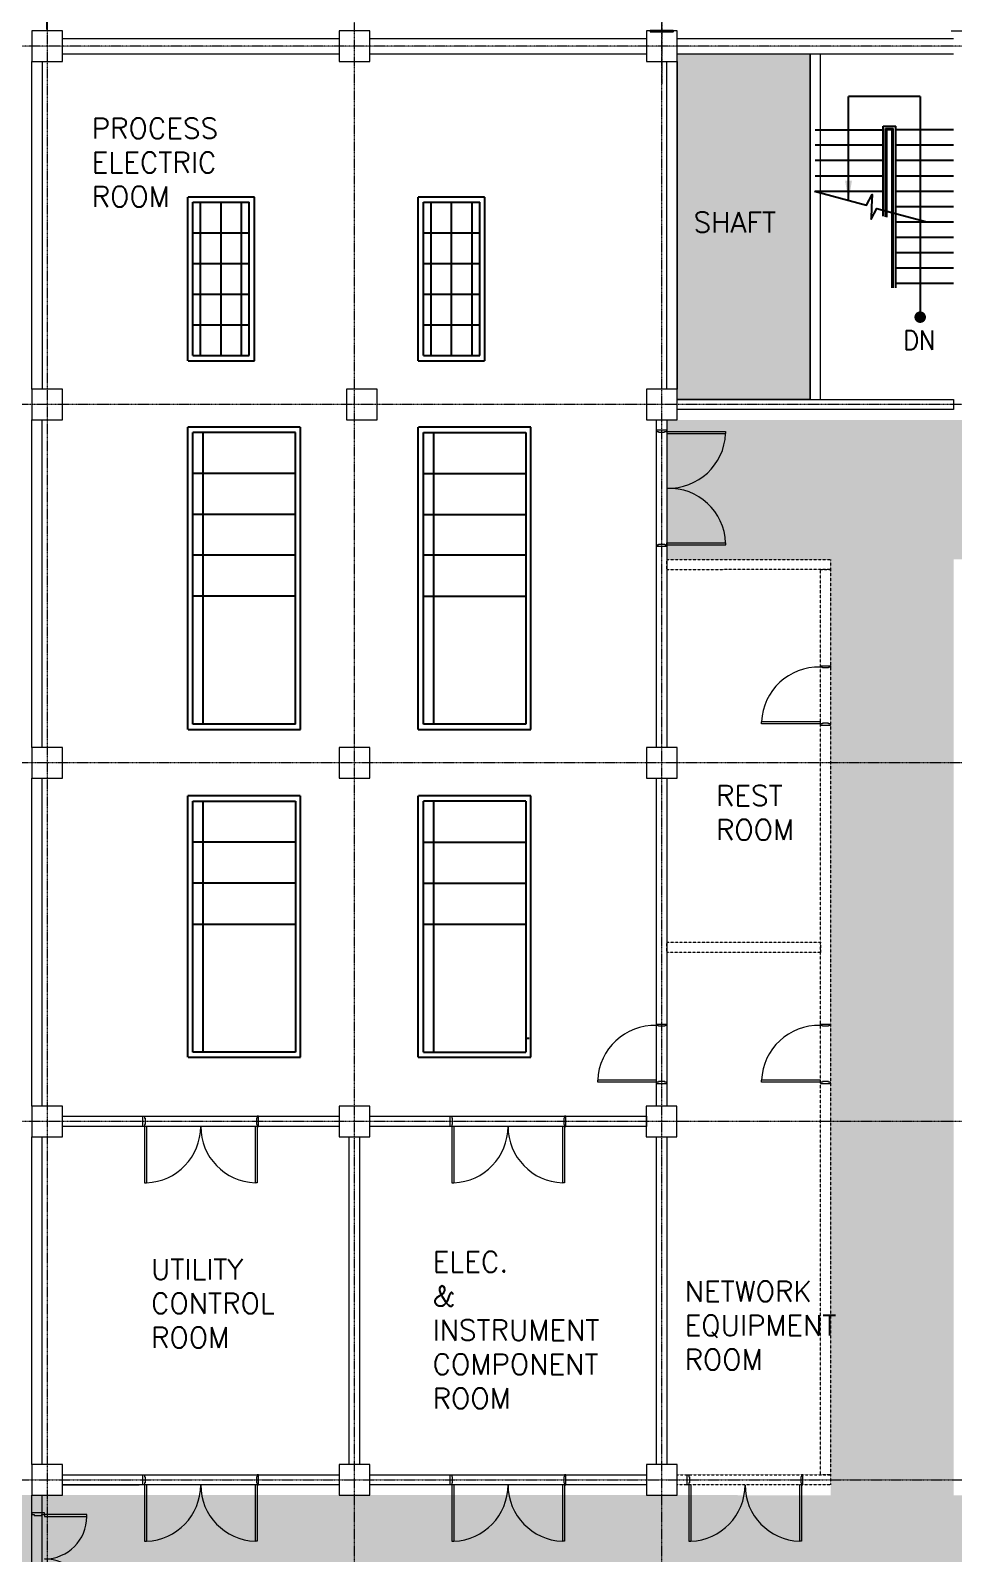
# Model space of a CAD drawing. Extents: x -59767 to 1106559, y -1290 to 1129522.
# Drawn here: x 122534 to 140556, y 438853 to 468598 of the extents above; entities that cross this region are included whole.
import ezdxf

# ---------------------------------------------------------------- set-up
doc = ezdxf.new("R2010")
doc.units = 0
for name, pattern in [('CENTER', [2, 1.25, -0.25, 0.25, -0.25]), ('DASH1', [4.5, 3, -1.5]), ('HIDDEN', [0.375, 0.25, -0.125])]:
    doc.linetypes.add(name, pattern=pattern)
doc.layers.get('0').update_dxf_attribs({"linetype": 'CONTINUOUS', "lineweight": 9})
doc.layers.get('Defpoints').update_dxf_attribs({"linetype": 'CONTINUOUS', "lineweight": 9})
for name, color, linetype in [('1', 2, 'CONTINUOUS'), ('CY', 4, 'CONTINUOUS'), ('E1', 1, 'CONTINUOUS'), ('E4', 4, 'CONTINUOUS'), ('HATCH', 6, 'CONTINUOUS')]:
    doc.layers.add(name, color=color, linetype=linetype)
for name, color, linetype, lineweight in [('CENTER', 1, 'CENTER', 9), ('COL', 4, 'CONTINUOUS', 5), ('COLUMN', 2, 'CONTINUOUS', 9), ('DOOR', 4, 'CONTINUOUS', 9), ('DRY WALL', 254, 'HIDDEN', 9), ('TEXT', 3, 'CONTINUOUS', 9), ('WALL', 7, 'CONTINUOUS', 9), ('WALL_200', 3, 'CONTINUOUS', 9), ('WALL_300', 7, 'CONTINUOUS', 9), ('가는선', 1, 'CONTINUOUS', 9), ('중간선', 5, 'CONTINUOUS', 9), ('중심선', 1, 'CENTER', 9), ('치수선', 6, 'CONTINUOUS', 9)]:
    doc.layers.add(name, color=color, linetype=linetype, lineweight=lineweight)
doc.styles.add('ROMANS', font='romans.shx', dxfattribs={"bigfont": 'whgtxt.shx'})
doc.styles.get("Standard").update_dxf_attribs({"font": 'romans.shx', "bigfont": 'whtgtxt.shx'})
doc.dimstyles.new('ISO-25', dxfattribs={"dimscale": 200, "dimtxt": 3, "dimasz": 2.5, "dimexe": 1.25, "dimexo": 0.625, "dimtad": 1, "dimdec": 0, "dimdsep": 46, "dimtxsty": 'Standard', "dimcen": 2.5, "dimadec": 0, "dimazin": 0, "dimtp": 0.1, "dimtm": 0.1, "dimtfac": 0.6, "dimtdec": 0, "dimtmove": 0, "dimatfit": 3, "dimfxl": 1, "dimtvp": 1, "dimtolj": 1, "dimarcsym": 0})

# ---------------------------------------------------------------- blocks, each defined once
blk = doc.blocks.new('column600')
at = {"layer": 'COLUMN', "linetype": 'Continuous'}
blk.add_lwpolyline([(-300, -300), (300, -300), (300, 300), (-300, 300)], close=True, dxfattribs=at)
blk = doc.blocks.new('DOOR1800')
at = {"layer": 'DOOR', "color": 7}
for points in [[(35, 950), (35, 125), (75, 125), (75, 950), (35, 950)], [(1725, 950), (1725, 125), (1765, 125), (1765, 950), (1725, 950)]]:
    blk.add_lwpolyline(points, dxfattribs=at)
for points in [[(0, 125), (0, -125), (35, -125), (35, -75), (50, -75), (50, 75), (35, 75), (35, 125)], [(1800, 125), (1800, -125), (1765, -125), (1765, -75), (1750, -75), (1750, 75), (1765, 75), (1765, 125)]]:
    blk.add_lwpolyline(points, close=True, dxfattribs=at)
for centre, start, end in [((75, 125), 0, 90), ((1725, 125), 90, 180)]:
    blk.add_arc(centre, 825, start, end, dxfattribs=at)
blk = doc.blocks.new('*D272')
at = {"layer": 'Defpoints', "color": 0}
for p in [(122860, 472785), (122210, 468493), (122860, 468493)]:
    blk.add_point(p, dxfattribs=at)
at = {"layer": '치수선', "color": 0, "lineweight": -2}
for p, q in [((122210, 468618), (122210, 473035)), ((122860, 468618), (122860, 473035)), ((121710, 472785), (121210, 472785)), ((122210, 472785), (122860, 472785)), ((123360, 472785), (125622, 472785))]:
    blk.add_line(p, q, dxfattribs=at)
at = {"layer": '치수선', "color": 0}
for points in [[(121710, 472701), (121710, 472868), (122210, 472785)], [(123360, 472868), (123360, 472701), (122860, 472785)]]:
    blk.add_solid(points, dxfattribs=at)
at = {"layer": '치수선', "color": 0, "insert": (124741, 473210), "char_height": 600, "attachment_point": 5}
blk.add_mtext('\\A1;650', dxfattribs=at)
blk = doc.blocks.new('ARR')
blk.add_solid([(3, -0.5), (3, 0.5), (0, 0)])

msp = doc.modelspace()

# ---------------------------------------------------------------- hatches: boundary and pattern name
at = {"layer": 'CENTER', "linetype": 'CENTER'}
h = msp.add_hatch(dxfattribs=at)
h.set_pattern_fill('ANGLE', color=256, scale=10)
h.set_pattern_definition([(0, (1.36, -149386.23), (0, 69.85), [50.8, -19.05]), (90, (1.36, -149386.23), (-69.85, 4e-15), [50.8, -19.05])])
h.paths.add_polyline_path([(135159.6, 468142.8), (135159.6, 461392.8), (137756.9, 461392.8), (137756.9, 468142.8)])
at = {"layer": '중간선', "transparency": 33554585}
h = msp.add_hatch(dxfattribs=at)
h.set_pattern_fill('DOTS', color=6, scale=100)
h.set_pattern_definition([(0, (-153659.02, 0), (79.375, 158.75), [0, -158.75])])
h.paths.add_polyline_path([(62206.8, 437492.8), (147155.5, 437492.8), (147155.5, 431342.8), (135156.3, 431342.8), (135155.8, 408342.9), (110306.8, 408342.9), (110306.8, 413342.8), (42731.8, 413342.8), (42731.8, 411042.9), (107706.8, 411042.9), (107706.8, 405943.1), (137455.8, 405943.1), (137455.8, 425942.8), (149156.8, 425942.8), (149156.8, 437492.8), (154558.2, 437492.8), (154558.2, 439992.8), (140556.3, 439992.8), (140556.3, 447592.8), (140556.8, 447592.8), (140556.8, 458268.2), (152605.7, 458268.2), (152607, 460992.8), (134958.2, 460992.8), (134958.2, 458267.7), (138156.7, 458267.7), (138156.7, 453992.8), (138156.7, 449230.7), (138156.7, 449192.8), (138156.7, 439992.8), (62200.3, 439993.6)])

# ---------------------------------------------------------------- linework, layer by layer
at = {"layer": '1'}
msp.add_line((132268.6, 448909.5), (132228.6, 448909.5), dxfattribs=at)
at = {"layer": 'CENTER', "linetype": 'CENTER'}
msp.add_line((134858.2, 472408.4), (134858.2, 467554.3), dxfattribs=at)
at = {"layer": 'COL', "color": 2, "linetype": 'Continuous'}
msp.add_line((140508.2, 468592.8), (141208.2, 468592.8), dxfattribs=at)
at = {"layer": 'CY', "ltscale": 0.5}
msp.add_lwpolyline([(134633.2, 468577.8), (135083.2, 468577.8), (135083.2, 468592.8), (134633.2, 468592.8), (134633.2, 468577.8)], dxfattribs=at)
at = {"layer": 'DRY WALL', "linetype": 'HIDDEN', "lineweight": 9, "ltscale": 0.5}
for points in [[(134958.2, 458266.8), (138156.7, 458268.6), (138156.7, 458068.6), (134958.2, 458066.8)], [(138156.7, 458068.6), (138156.7, 440392.8), (137956.7, 440392.8), (137956.7, 458068.6)], [(134958.2, 450792.8), (137956.7, 450792.8), (137956.7, 450592.8), (134958.2, 450592.8)], [(135158.2, 440392.8), (138156.7, 440392.8), (138156.7, 440192.9), (135158.2, 440192.8)]]:
    msp.add_lwpolyline(points, close=True, dxfattribs=at)
at = {"layer": 'E1', "linetype": 'DASH1'}
for p, q in [((125606.3, 465347.4), (126906.3, 465347.4)), ((125606.3, 462147.4), (125606.3, 465347.4)), ((126906.3, 462147.4), (126906.3, 465347.4)), ((130106.3, 465347.4), (131406.3, 465347.4)), ((130106.3, 462147.4), (130106.3, 465347.4)), ((131406.3, 462147.4), (131406.3, 465347.4)), ((125606.3, 462147.4), (126906.3, 462147.4)), ((130106.3, 462147.4), (131406.3, 462147.4)), ((127806.3, 460847.4), (125606.3, 460847.4)), ((125606.3, 454947.4), (125606.3, 460847.4)), ((127806.3, 454947.4), (127806.3, 460847.4)), ((132306.3, 460847.4), (130106.3, 460847.4)), ((130106.3, 454947.4), (130106.3, 460847.4)), ((132306.3, 454947.4), (132306.3, 460847.4)), ((125606.3, 454947.4), (127806.3, 454947.4)), ((130106.3, 454947.4), (132306.3, 454947.4)), ((127806.3, 453647.4), (125606.3, 453647.4)), ((125606.3, 448547.4), (125606.3, 453647.4)), ((127806.3, 448547.4), (127806.3, 453647.4)), ((132306.3, 453647.4), (130106.3, 453647.4)), ((130106.3, 448547.4), (130106.3, 453647.4)), ((132306.3, 448547.4), (132306.3, 453647.4)), ((125606.3, 448547.4), (127806.3, 448547.4)), ((130106.3, 448547.4), (132306.3, 448547.4))]:
    msp.add_line(p, q, dxfattribs=at)
at = {"layer": 'E4', "ltscale": 0.5}
for p, q in [((125706.3, 465247.4), (126806.3, 465247.4)), ((125706.3, 462247.4), (125706.3, 465247.4)), ((125856.3, 462247.4), (125856.3, 465247.4)), ((126256.3, 462247.4), (126256.3, 465247.4)), ((126656.3, 462247.4), (126656.3, 465247.4)), ((126806.3, 462247.4), (126806.3, 465247.4)), ((130206.3, 465247.4), (131306.3, 465247.4)), ((130206.3, 462247.4), (130206.3, 465247.4)), ((130356.3, 462247.4), (130356.3, 465247.4)), ((130756.3, 462247.4), (130756.3, 465247.4)), ((131156.3, 462247.4), (131156.3, 465247.4)), ((131306.3, 462247.4), (131306.3, 465247.4)), ((125706.3, 464647.4), (126806.3, 464647.4)), ((130206.3, 464647.4), (131306.3, 464647.4)), ((125706.3, 464047.4), (126806.3, 464047.4)), ((130206.3, 464047.4), (131306.3, 464047.4)), ((125706.3, 463447.4), (126806.3, 463447.4)), ((130206.3, 463447.4), (131306.3, 463447.4)), ((125706.3, 462847.4), (126806.3, 462847.4)), ((130206.3, 462847.4), (131306.3, 462847.4)), ((125706.3, 462247.4), (126806.3, 462247.4)), ((130206.3, 462247.4), (131306.3, 462247.4)), ((127706.3, 460747.4), (125706.3, 460747.4)), ((125706.3, 455047.4), (125706.3, 460747.4)), ((125906.3, 455047.4), (125906.3, 460747.4)), ((127706.3, 455047.4), (127706.3, 460747.4)), ((130206.3, 460747.4), (132206.3, 460747.4)), ((130206.3, 455047.4), (130206.3, 460747.4)), ((130406.3, 455047.4), (130406.3, 460747.4)), ((132206.3, 460747.4), (132206.3, 455047.4)), ((127706.3, 459947.4), (125706.3, 459947.4)), ((130206.3, 459947.4), (132206.3, 459947.4)), ((127706.3, 459147.4), (125706.3, 459147.4)), ((130206.3, 459147.4), (132206.3, 459147.4)), ((127706.3, 458347.4), (125706.3, 458347.4)), ((132206.3, 458347.4), (130206.3, 458347.4)), ((127706.3, 457547.4), (125706.3, 457547.4)), ((130206.3, 457547.4), (132206.3, 457547.4)), ((127706.3, 455047.4), (125706.3, 455047.4)), ((132206.3, 455047.4), (130206.3, 455047.4)), ((125706.3, 448647.4), (125706.3, 453547.4)), ((125706.3, 453547.4), (127706.3, 453547.4)), ((125906.3, 448647.4), (125906.3, 453547.4)), ((127706.3, 453547.4), (127706.3, 448647.4)), ((130206.3, 448647.4), (130206.3, 453547.4)), ((132206.3, 453547.4), (130206.3, 453547.4)), ((130406.3, 448647.4), (130406.3, 453547.4)), ((132206.3, 453547.4), (132206.3, 448647.4)), ((127706.3, 452747.4), (125706.3, 452747.4)), ((130206.3, 452747.4), (132206.3, 452747.4)), ((127706.3, 451947.4), (125706.3, 451947.4)), ((130206.3, 451947.4), (132206.3, 451947.4)), ((125706.3, 451147.4), (127706.3, 451147.4)), ((130206.3, 451147.4), (132206.3, 451147.4)), ((127706.3, 448647.4), (125706.3, 448647.4)), ((130206.3, 448647.4), (132206.3, 448647.4))]:
    msp.add_line(p, q, dxfattribs=at)
at = {"layer": 'HATCH', "color": 7}
for p, q in [((138505.5, 465264.5), (138505.5, 467305.2)), ((139905.5, 467305.2), (138505.5, 467305.2)), ((139905.5, 467305.2), (139905.5, 462998.9)), ((139180.5, 464968.8), (139180.5, 466730.2)), ((139180.5, 466730.2), (139430.5, 466730.2)), ((139430.5, 463572.1), (139430.5, 466730.2)), ((137855.5, 466655.2), (139180.5, 466655.2)), ((139230.5, 464955.4), (139230.5, 466680.2)), ((139230.5, 466680.2), (139380.5, 466680.2)), ((139230.5, 466655.2), (139255.5, 466655.2)), ((139255.5, 464948.7), (139255.5, 466655.2)), ((139380.5, 466655.2), (139255.5, 466655.2)), ((139355.5, 463572.1), (139355.5, 466655.2)), ((139380.5, 463572.1), (139380.5, 466680.2)), ((140555.5, 466655.2), (139430.5, 466655.2)), ((139180.5, 466355.2), (137855.5, 466355.2)), ((139255.5, 466355.2), (139230.5, 466355.2)), ((139380.5, 466355.2), (139355.5, 466355.2)), ((140555.5, 466355.2), (139430.5, 466355.2)), ((139180.5, 466055.2), (137855.5, 466055.2)), ((140555.5, 466055.2), (139430.5, 466055.2)), ((139180.5, 465755.2), (137855.5, 465755.2)), ((140555.5, 465755.2), (139430.5, 465755.2)), ((139180.5, 465455.2), (137855.5, 465455.2)), ((140555.5, 465455.2), (139430.5, 465455.2)), ((140555.5, 465155.2), (139430.5, 465155.2)), ((140555.5, 464855.2), (139430.5, 464855.2)), ((140555.5, 464555.2), (139430.5, 464555.2)), ((140555.5, 464255.2), (139430.5, 464255.2)), ((140555.5, 463955.2), (139430.5, 463955.2)), ((140555.5, 463655.2), (139430.5, 463655.2))]:
    msp.add_line(p, q, dxfattribs=at)
msp.add_lwpolyline([(137839, 465459.9), (138855.4, 465187.6), (138965.7, 465395.4), (138955.6, 465155.2), (138945.5, 464914.9), (139055.8, 465122.7), (140011.7, 464866.6)], dxfattribs=at)
at = {"layer": 'HATCH', "color": 7, "const_width": 112.5}
msp.add_lwpolyline([(139961.7, 462998.9, -1), (139849.2, 462998.9, -1)], format="xyb", close=True, dxfattribs=at)
at = {"layer": 'WALL', "color": 0}
for p, q in [((134935.9, 460792.8), (134775.9, 460792.8)), ((134955.9, 460764.8), (136105.9, 460764.8)), ((134955.9, 460764.8), (134955.9, 460724.8)), ((136105.9, 460764.8), (136105.9, 460724.8)), ((134955.9, 460724.8), (136105.9, 460724.8)), ((134937.6, 458522.6), (134777.6, 458522.6)), ((134957.6, 458590.6), (136107.6, 458590.6)), ((134957.6, 458550.6), (134957.6, 458590.6)), ((134957.6, 458550.6), (136107.6, 458550.6)), ((136107.6, 458550.6), (136107.6, 458590.6)), ((137976.7, 456192.4), (138136.7, 456192.4)), ((137956.7, 455097.4), (136806.7, 455097.4)), ((136806.7, 455057.4), (136806.7, 455097.4)), ((137956.7, 455057.4), (136806.7, 455057.4)), ((137956.7, 455057.4), (137956.7, 455097.4)), ((137976.7, 455029.4), (138136.7, 455029.4)), ((134778.2, 449192.8), (134938.2, 449192.8)), ((137976.7, 449192.8), (138136.7, 449192.8)), ((134758.2, 448097.8), (133608.2, 448097.8)), ((133608.2, 448057.8), (133608.2, 448097.8)), ((134758.2, 448057.8), (133608.2, 448057.8)), ((134758.2, 448057.8), (134758.2, 448097.8)), ((134778.2, 448029.8), (134938.2, 448029.8)), ((137956.7, 448097.8), (136806.7, 448097.8)), ((136806.7, 448057.8), (136806.7, 448097.8)), ((137956.7, 448057.8), (136806.7, 448057.8)), ((137956.7, 448057.8), (137956.7, 448097.8)), ((137976.7, 448029.8), (138136.7, 448029.8)), ((124730, 447212.8), (124730, 447372.8)), ((126986, 447212.8), (126986, 447372.8)), ((130730.2, 447212.8), (130730.2, 447372.8)), ((132986.2, 447212.8), (132986.2, 447372.8)), ((124758, 447192.8), (124758, 446092.8)), ((124798, 447192.8), (124758, 447192.8)), ((124798, 447192.8), (124798, 446092.8)), ((126918, 447192.8), (126918, 446092.8)), ((126958, 447192.8), (126918, 447192.8)), ((126958, 447192.8), (126958, 446092.8)), ((130758.2, 447192.8), (130758.2, 446092.8)), ((130798.2, 447192.8), (130758.2, 447192.8)), ((130798.2, 447192.8), (130798.2, 446092.8)), ((132918.2, 447192.8), (132918.2, 446092.8)), ((132958.2, 447192.8), (132918.2, 447192.8)), ((132958.2, 447192.8), (132958.2, 446092.8)), ((124758, 446092.8), (124798, 446092.8)), ((126958, 446092.8), (126918, 446092.8)), ((130758.2, 446092.8), (130798.2, 446092.8)), ((132958.2, 446092.8), (132918.2, 446092.8)), ((124730.2, 440212.8), (124730.2, 440372.8)), ((126986.2, 440212.8), (126986.2, 440372.8)), ((130730.2, 440212.8), (130730.2, 440372.8)), ((132986.2, 440212.8), (132986.2, 440372.8)), ((135358.2, 440212.8), (135358.2, 440372.8)), ((137614.2, 440212.8), (137614.2, 440372.8)), ((124758.2, 440192.8), (124758.2, 439092.8)), ((124798.2, 440192.8), (124758.2, 440192.8)), ((124798.2, 440192.8), (124798.2, 439092.8)), ((126918.2, 440192.8), (126918.2, 439092.8)), ((126958.2, 440192.8), (126918.2, 440192.8)), ((126958.2, 440192.8), (126958.2, 439092.8)), ((130758.2, 440192.8), (130758.2, 439092.8)), ((130798.2, 440192.8), (130758.2, 440192.8)), ((130798.2, 440192.8), (130798.2, 439092.8)), ((132918.2, 440192.8), (132918.2, 439092.8)), ((132958.2, 440192.8), (132918.2, 440192.8)), ((132958.2, 440192.8), (132958.2, 439092.8)), ((135386.2, 440192.8), (135386.2, 439092.8)), ((135426.2, 440192.8), (135386.2, 440192.8)), ((135426.2, 440192.8), (135426.2, 439092.8)), ((137546.2, 440192.8), (137546.2, 439092.8)), ((137586.2, 440192.8), (137546.2, 440192.8)), ((137586.2, 440192.8), (137586.2, 439092.8)), ((124758.2, 439092.8), (124798.2, 439092.8)), ((126958.2, 439092.8), (126918.2, 439092.8)), ((130758.2, 439092.8), (130798.2, 439092.8)), ((132958.2, 439092.8), (132918.2, 439092.8)), ((135386.2, 439092.8), (135426.2, 439092.8)), ((137586.2, 439092.8), (137546.2, 439092.8))]:
    msp.add_line(p, q, dxfattribs=at)
for points in [[(134955.9, 460792.8), (134755.9, 460792.8), (134755.9, 460764.8), (134795.9, 460764.8), (134795.9, 460752.8), (134915.9, 460752.8), (134915.9, 460764.8), (134955.9, 460764.8)], [(134957.6, 458522.6), (134757.6, 458522.6), (134757.6, 458550.6), (134797.6, 458550.6), (134797.6, 458562.6), (134917.6, 458562.6), (134917.6, 458550.6), (134957.6, 458550.6)], [(137956.7, 456192.4), (138156.7, 456192.4), (138156.7, 456164.4), (138116.7, 456164.4), (138116.7, 456152.4), (137996.7, 456152.4), (137996.7, 456164.4), (137956.7, 456164.4)], [(137956.7, 455029.4), (138156.7, 455029.4), (138156.7, 455057.4), (138116.7, 455057.4), (138116.7, 455069.4), (137996.7, 455069.4), (137996.7, 455057.4), (137956.7, 455057.4)], [(134758.2, 449192.8), (134958.2, 449192.8), (134958.2, 449164.8), (134918.2, 449164.8), (134918.2, 449152.8), (134798.2, 449152.8), (134798.2, 449164.8), (134758.2, 449164.8)], [(137956.7, 449192.8), (138156.7, 449192.8), (138156.7, 449164.8), (138116.7, 449164.8), (138116.7, 449152.8), (137996.7, 449152.8), (137996.7, 449164.8), (137956.7, 449164.8)], [(134758.2, 448029.8), (134958.2, 448029.8), (134958.2, 448057.8), (134918.2, 448057.8), (134918.2, 448069.8), (134798.2, 448069.8), (134798.2, 448057.8), (134758.2, 448057.8)], [(137956.7, 448029.8), (138156.7, 448029.8), (138156.7, 448057.8), (138116.7, 448057.8), (138116.7, 448069.8), (137996.7, 448069.8), (137996.7, 448057.8), (137956.7, 448057.8)], [(124730, 447192.8), (124730, 447392.8), (124758, 447392.8), (124758, 447352.8), (124770, 447352.8), (124770, 447232.8), (124758, 447232.8), (124758, 447192.8)], [(126986, 447192.8), (126986, 447392.8), (126958, 447392.8), (126958, 447352.8), (126946, 447352.8), (126946, 447232.8), (126958, 447232.8), (126958, 447192.8)], [(130730.2, 447192.8), (130730.2, 447392.8), (130758.2, 447392.8), (130758.2, 447352.8), (130770.2, 447352.8), (130770.2, 447232.8), (130758.2, 447232.8), (130758.2, 447192.8)], [(132986.2, 447192.8), (132986.2, 447392.8), (132958.2, 447392.8), (132958.2, 447352.8), (132946.2, 447352.8), (132946.2, 447232.8), (132958.2, 447232.8), (132958.2, 447192.8)], [(124730.2, 440192.8), (124730.2, 440392.8), (124758.2, 440392.8), (124758.2, 440352.8), (124770.2, 440352.8), (124770.2, 440232.8), (124758.2, 440232.8), (124758.2, 440192.8)], [(126986.2, 440192.8), (126986.2, 440392.8), (126958.2, 440392.8), (126958.2, 440352.8), (126946.2, 440352.8), (126946.2, 440232.8), (126958.2, 440232.8), (126958.2, 440192.8)], [(130730.2, 440192.8), (130730.2, 440392.8), (130758.2, 440392.8), (130758.2, 440352.8), (130770.2, 440352.8), (130770.2, 440232.8), (130758.2, 440232.8), (130758.2, 440192.8)], [(132986.2, 440192.8), (132986.2, 440392.8), (132958.2, 440392.8), (132958.2, 440352.8), (132946.2, 440352.8), (132946.2, 440232.8), (132958.2, 440232.8), (132958.2, 440192.8)], [(135358.2, 440192.8), (135358.2, 440392.8), (135386.2, 440392.8), (135386.2, 440352.8), (135398.2, 440352.8), (135398.2, 440232.8), (135386.2, 440232.8), (135386.2, 440192.8)], [(137614.2, 440192.8), (137614.2, 440392.8), (137586.2, 440392.8), (137586.2, 440352.8), (137574.2, 440352.8), (137574.2, 440232.8), (137586.2, 440232.8), (137586.2, 440192.8)]]:
    msp.add_lwpolyline(points, close=True, dxfattribs=at)
for centre, radius, start, end in [((134992.6, 460770.8), 1113.6, 268.11334, 357.63474), ((134994.2, 458544.7), 1113.6, 2.36526, 91.88666), ((137920, 455051.4), 1113.6, 88.11334, 177.63474), ((134721.5, 448051.9), 1113.6, 88.11334, 177.63474), ((137920, 448051.9), 1113.6, 88.11334, 177.63474), ((124758, 447192.8), 1100, 272.08394, 0), ((126958, 447192.8), 1100, 180, 267.91606), ((130758.2, 447192.8), 1100, 272.08394, 0), ((132958.2, 447192.8), 1100, 180, 267.91606), ((124758.2, 440192.8), 1100, 272.08394, 0), ((126958.2, 440192.8), 1100, 180, 267.91606), ((130758.2, 440192.8), 1100, 272.08394, 0), ((132958.2, 440192.8), 1100, 180, 267.91606), ((135386.2, 440192.8), 1100, 272.08394, 0), ((137586.2, 440192.8), 1100, 180, 267.91606)]:
    msp.add_arc(centre, radius, start, end, dxfattribs=at)
at = {"layer": 'WALL_200', "ltscale": 0.5}
for p, q in [((137755.5, 461392.8, -1.1), (137755.5, 468142.8, -0.1)), ((137956.8, 461392.8), (137956.8, 468142.8))]:
    msp.add_line(p, q, dxfattribs=at)
for points in [[(122759.6, 467992.8), (122759.6, 461592.8), (122559.6, 461592.8), (122559.6, 467992.8)], [(135159.6, 467992.8), (135159.6, 461592.8), (134959.6, 461592.8), (134959.6, 467992.8)], [(135158.2, 461392.8), (140558.2, 461392.8), (140558.2, 461192.8), (135158.2, 461192.8)], [(122758.2, 460992.8), (122758.2, 454592.8), (122558.2, 454592.8), (122559.6, 460992.8)], [(134958.2, 460992.8), (134958.2, 454592.8), (134758.2, 454592.8), (134758.2, 460992.8)], [(122758.2, 453992.8), (122758.2, 447592.8), (122558, 447592.8), (122558.3, 453992.8)], [(134958.2, 453992.8), (134958.2, 447592.8), (134758.2, 447592.8), (134758.2, 453992.8)], [(123158.2, 447392.8), (128558.2, 447392.8), (128558.2, 447192.8), (123158.2, 447192.8)], [(129158.2, 447392.8), (134558.2, 447392.8), (134558.2, 447192.8), (129158.2, 447192.8)], [(122758.2, 446992.8), (122758.2, 440592.8), (122558.2, 440592.8), (122558.2, 446992.8)], [(128958.2, 446992.8), (128958.2, 440592.8), (128758.2, 440592.8), (128758.2, 446992.8)], [(134958.2, 446992.8), (134958.2, 440592.8), (134758.2, 440592.8), (134758.2, 446992.8)], [(123158.2, 440392.8), (128558.2, 440392.8), (128558.2, 440192.8), (123158.2, 440192.8)], [(129158.2, 440392.8), (134558.2, 440392.8), (134558.2, 440192.8), (129158.2, 440192.8)], [(122758.2, 439992.8), (122758.2, 432592.8), (122558.2, 432592.8), (122558.2, 439992.8)]]:
    msp.add_lwpolyline(points, close=True, dxfattribs=at)
at = {"layer": 'WALL_300', "linetype": 'Continuous', "lineweight": 9}
for p, q in [((123158.2, 468442.8), (128558.7, 468442.8)), ((129158.2, 468442.8), (134558.7, 468442.8)), ((135156.8, 468442.8), (140557.3, 468442.8)), ((123158.2, 468142.8), (128558.7, 468142.8)), ((129158.2, 468142.8), (134558.7, 468142.8)), ((135156.8, 468142.8), (140557.3, 468142.8))]:
    msp.add_line(p, q, dxfattribs=at)
at = {"layer": '가는선'}
msp.add_line((123158.2, 440192.8), (124658.2, 440192.8), dxfattribs=at)
at = {"layer": '중간선', "color": 2, "elevation": -0.1}
msp.add_lwpolyline([(137756.9, 461392.8), (135159.6, 461392.8), (135159.6, 468142.8), (137756.9, 468142.8)], close=True, dxfattribs=at)
at = {"layer": '중심선'}
for p, q in [((122858.2, 469140.2), (122858.2, 405642.8)), ((128858.2, 405642.8), (128858.2, 469140.2)), ((134858.2, 405642.8), (134858.2, 469140.2)), ((154858.2, 468292.8), (62208.2, 468292.8)), ((154711.9, 461292.8), (62061.9, 461292.8)), ((155007.4, 454292.8), (62357.4, 454292.8)), ((154858.2, 447292.8), (62208.2, 447292.8)), ((62208.2, 440292.8), (154858.2, 440292.8))]:
    msp.add_line(p, q, dxfattribs=at)

# ---------------------------------------------------------------- block references
at = {"layer": 'COLUMN', "linetype": 'Continuous'}
for p in [(122858.2, 468292.8), (128858.2, 468292.8), (134858.2, 468292.8), (122859.5, 461292.8), (129005.8, 461292.8), (134859.6, 461292.8), (122858.2, 454292.8), (128858.2, 454292.8), (134858.2, 454292.8), (122858, 447292.8), (128858, 447292.8), (134856.7, 447292.8), (122858.2, 440292.8), (128858.2, 440292.8), (134858.2, 440292.8)]:
    msp.add_blockref('column600', p, dxfattribs=at)
at = {"layer": 'DOOR', "rotation": 270}
msp.add_blockref('DOOR1800', (122683.2, 439648.1), dxfattribs=at)
at = {"layer": 'HATCH', "color": 7, "xscale": 133.3333333333333, "yscale": 133.3333333333333, "zscale": 133.3333333333333, "rotation": 89.99999999999999}
msp.add_blockref('ARR', (138505.5, 465264.5), dxfattribs=at)

# ---------------------------------------------------------------- texts
at = {"layer": 'HATCH', "color": 7, "style": 'ROMANS', "width": 0.9}
msp.add_text('DN', height=375, dxfattribs=at).set_placement((139576.7, 462360.8))
at = {"layer": 'TEXT', "lineweight": 9}
msp.add_text('SHAFT', height=400, dxfattribs=at).set_placement((135480.4, 464650.7))
at = {"layer": 'TEXT', "lineweight": 9, "char_height": 400, "width": 2194.203, "attachment_point": 1}
for s, insert in [('PROCESS ELECTRIC ROOM', (123728.2, 466887.1)), ('REST ROOM', (135916.6, 453855.1)), ('ELEC. & INSTRUMENT COMPONENT ROOM', (130384.6, 444750)), ('UTILITY CONTROL ROOM', (124887.7, 444605)), ('NETWORK EQUIPMENT ROOM', (135304.1, 444174.7))]:
    msp.add_mtext(s, dxfattribs=dict(at, insert=insert))

# ---------------------------------------------------------------- dimensions: what is measured, and where the dimension line sits
at = {"layer": '치수선'}
dim = msp.add_linear_dim(base=(122859.5, 472784.5), p1=(122209.5, 468492.8), p2=(122859.5, 468492.8), dimstyle='ISO-25', dxfattribs=at)
dim.commit()
dim.dimension.update_dxf_attribs({"geometry": '*D272', "text_midpoint": (124740.5, 473209.5)})

doc.saveas('drawing.dxf')
